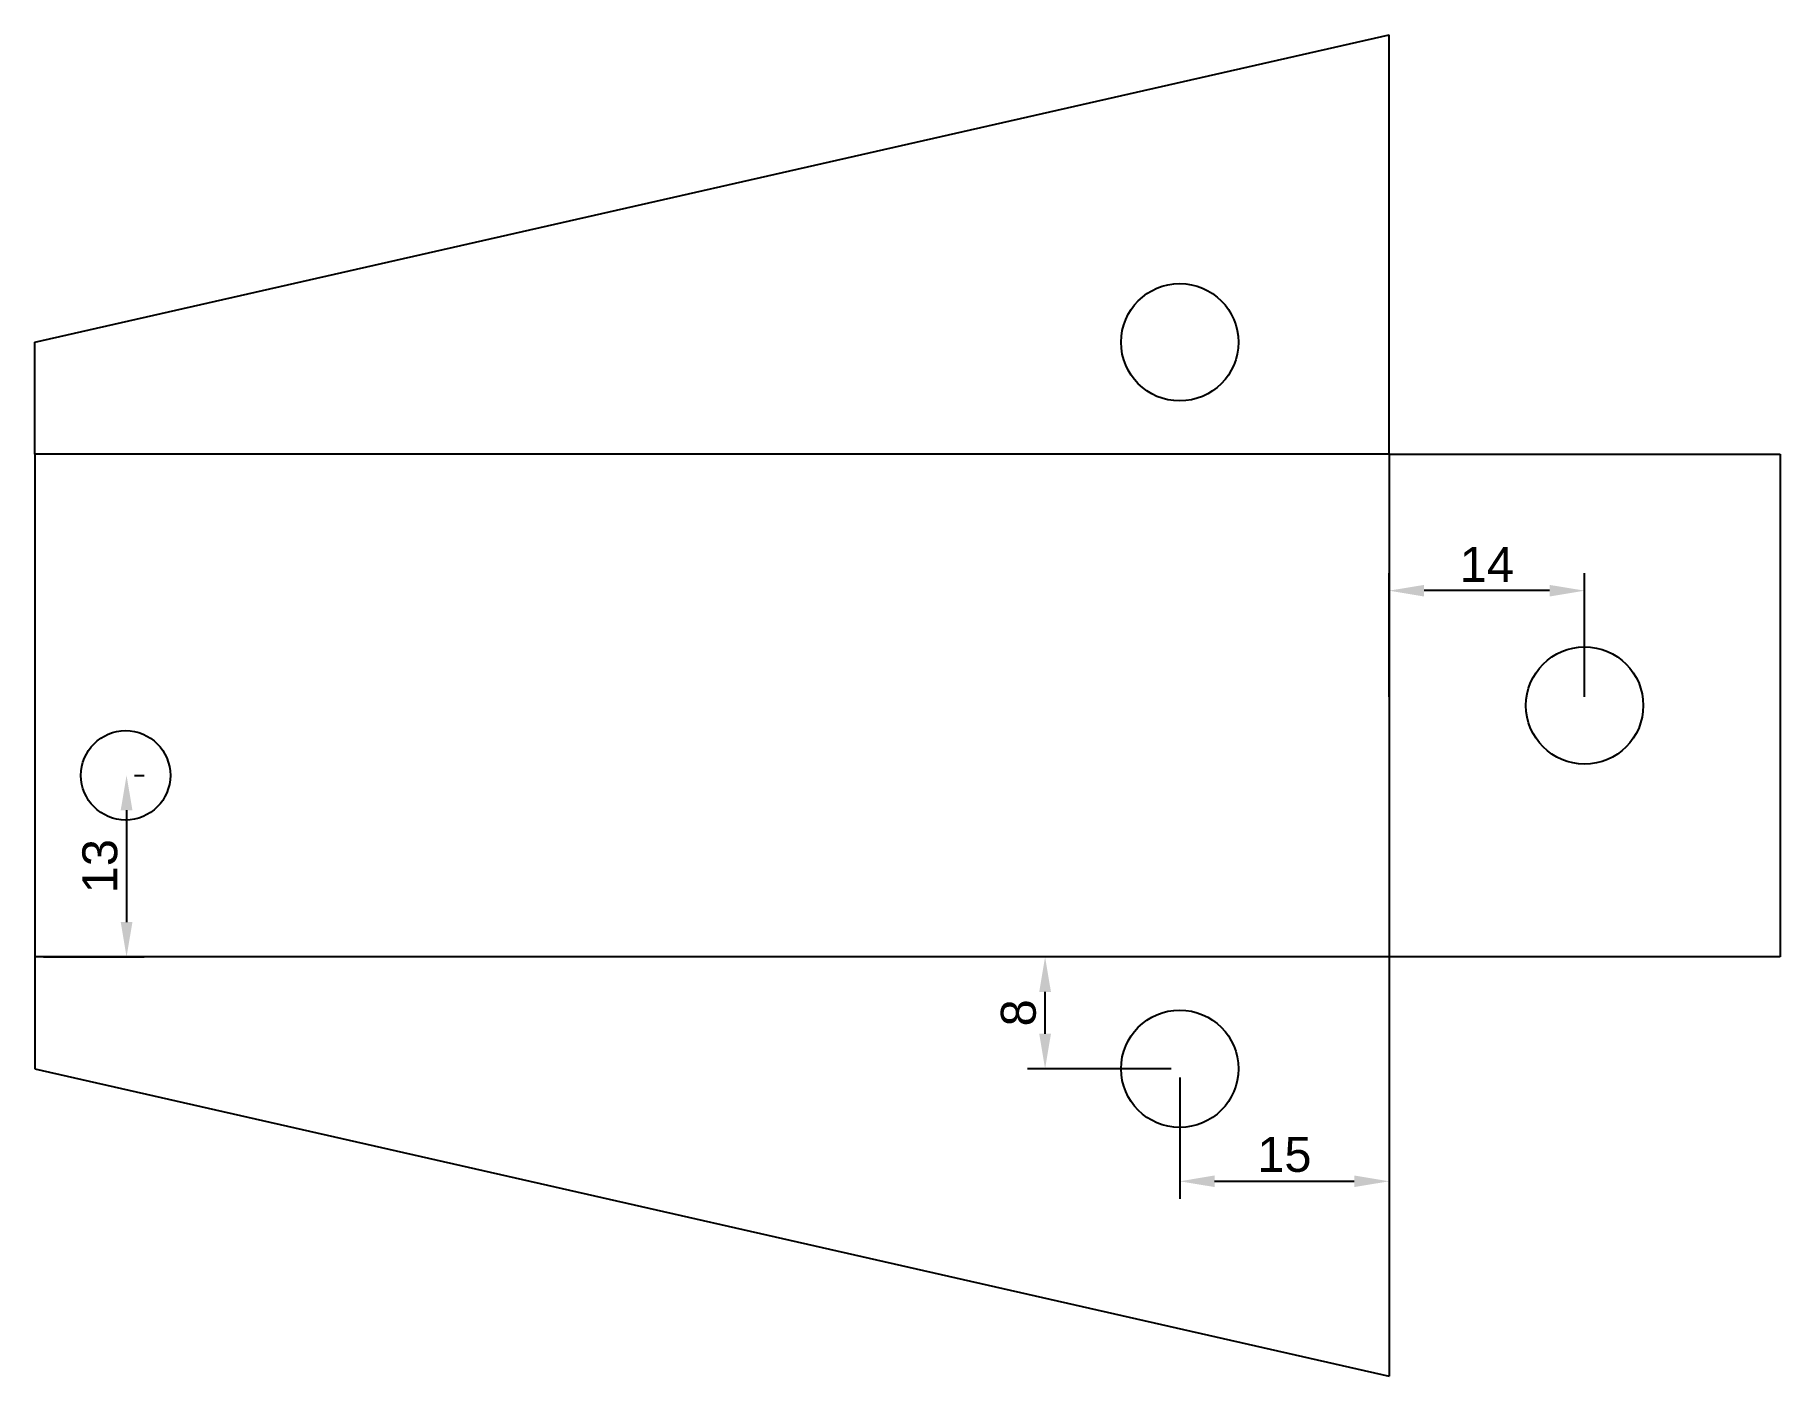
# Model space of a CAD drawing. Header units: millimetres. Extents: x 2878 to 3003, y 1623 to 1719.
import ezdxf

# ---------------------------------------------------------------- set-up
doc = ezdxf.new("R2010")
doc.units = ezdxf.units.MM
doc.styles.get("Standard").update_dxf_attribs({"font": 'arial.ttf'})
doc.dimstyles.new('ISO-25', dxfattribs={"dimtxt": 2.5, "dimasz": 2.5, "dimexe": 1.25, "dimexo": 0.625, "dimtad": 1, "dimtxsty": 'Standard', "dimcen": 2.5, "dimadec": 0, "dimazin": 0, "dimtfac": 1, "dimtmove": 0, "dimatfit": 3, "dimfxl": 1, "dimarcsym": 0})

# ---------------------------------------------------------------- blocks, each defined once
blk = doc.blocks.new('*D1')
at = {"color": 0, "lineweight": -2, "transparency": 16777216}
for p, q in [((2974.66, 1671.43), (2974.66, 1680.28)), ((2988.66, 1671.43), (2988.66, 1680.28)), ((2986.16, 1679.03), (2977.16, 1679.03))]:
    blk.add_line(p, q, dxfattribs=at)
at = {"color": 0, "transparency": 16777216}
for points in [[(2977.16, 1679.44), (2977.16, 1678.61), (2974.66, 1679.03)], [(2986.16, 1679.44), (2986.16, 1678.61), (2988.66, 1679.03)]]:
    blk.add_solid(points, dxfattribs=at)
at = {"layer": 'Defpoints', "color": 0, "transparency": 16777216}
for p in [(2974.66, 1679.03), (2974.66, 1670.81), (2988.66, 1670.81)]:
    blk.add_point(p, dxfattribs=at)
at = {"color": 0, "transparency": 16777216, "insert": (2981.66, 1680.91), "char_height": 2.5, "attachment_point": 5}
blk.add_mtext('14', dxfattribs=at)
blk = doc.blocks.new('*D2')
at = {"color": 0, "lineweight": -2, "transparency": 16777216}
for p, q in [((2974.66, 1646.68), (2974.66, 1635.5)), ((2959.66, 1644.18), (2959.66, 1635.5)), ((2962.16, 1636.75), (2972.16, 1636.75))]:
    blk.add_line(p, q, dxfattribs=at)
at = {"color": 0, "transparency": 16777216}
for points in [[(2962.16, 1637.17), (2962.16, 1636.34), (2959.66, 1636.75)], [(2972.16, 1637.17), (2972.16, 1636.34), (2974.66, 1636.75)]]:
    blk.add_solid(points, dxfattribs=at)
at = {"layer": 'Defpoints', "color": 0, "transparency": 16777216}
for p in [(2974.66, 1647.31), (2959.66, 1644.81), (2974.66, 1636.75)]:
    blk.add_point(p, dxfattribs=at)
at = {"color": 0, "transparency": 16777216, "insert": (2967.16, 1638.66), "char_height": 2.5, "attachment_point": 5}
blk.add_mtext('15', dxfattribs=at)
blk = doc.blocks.new('*D3')
at = {"color": 0, "lineweight": -2, "transparency": 16777216}
for p, q in [((2974.04, 1652.81), (2948.77, 1652.81)), ((2950.02, 1647.31), (2950.02, 1650.31)), ((2959.04, 1644.81), (2948.77, 1644.81))]:
    blk.add_line(p, q, dxfattribs=at)
at = {"color": 0, "transparency": 16777216}
for points in [[(2949.6, 1650.31), (2950.44, 1650.31), (2950.02, 1652.81)], [(2949.6, 1647.31), (2950.44, 1647.31), (2950.02, 1644.81)]]:
    blk.add_solid(points, dxfattribs=at)
at = {"layer": 'Defpoints', "color": 0, "transparency": 16777216}
for p in [(2950.02, 1652.81), (2974.66, 1652.81), (2959.66, 1644.81)]:
    blk.add_point(p, dxfattribs=at)
at = {"color": 0, "transparency": 16777216, "insert": (2948.12, 1648.81), "char_height": 2.5, "attachment_point": 5, "rotation": 90}
blk.add_mtext('8', dxfattribs=at)
blk = doc.blocks.new('*D5')
at = {"color": 0, "lineweight": -2, "transparency": 16777216}
for p, q in [((2884.79, 1665.81), (2885.48, 1665.81)), ((2884.23, 1663.31), (2884.23, 1655.31)), ((2878.29, 1652.81), (2885.48, 1652.81))]:
    blk.add_line(p, q, dxfattribs=at)
at = {"color": 0, "transparency": 16777216}
for points in [[(2883.81, 1663.31), (2884.65, 1663.31), (2884.23, 1665.81)], [(2883.81, 1655.31), (2884.65, 1655.31), (2884.23, 1652.81)]]:
    blk.add_solid(points, dxfattribs=at)
at = {"layer": 'Defpoints', "color": 0, "transparency": 16777216}
for p in [(2884.16, 1665.81), (2877.66, 1652.81), (2884.23, 1652.81)]:
    blk.add_point(p, dxfattribs=at)
at = {"color": 0, "transparency": 16777216, "insert": (2882.33, 1659.31), "char_height": 2.5, "attachment_point": 5, "rotation": 90}
blk.add_mtext('13', dxfattribs=at)

msp = doc.modelspace()

# ---------------------------------------------------------------- linework, layer by layer
for p, q in [((2877.665, 1696.809), (2974.665, 1718.809)), ((2974.665, 1688.809), (2974.665, 1718.809)), ((2877.665, 1688.809), (2877.665, 1696.809)), ((2877.665, 1688.809), (2877.665, 1652.809)), ((2974.665, 1688.809), (3002.665, 1688.809)), ((3002.665, 1688.809), (3002.665, 1652.809)), ((2877.665, 1652.809), (2877.665, 1644.809)), ((3002.665, 1652.809), (2974.665, 1652.809)), ((2974.665, 1652.809), (2974.665, 1622.809)), ((2877.665, 1644.809), (2974.665, 1622.809))]:
    msp.add_line(p, q)
at = {"color": 240, "true_color": 0xed1f24}
for p, q in [((2974.665, 1688.809), (2877.665, 1688.809)), ((2974.665, 1688.809), (2974.665, 1652.809)), ((2974.665, 1652.809), (2877.665, 1652.809))]:
    msp.add_line(p, q, dxfattribs=at)
for centre, radius in [((2959.665, 1696.809), 4.2), ((2988.665, 1670.809), 4.2), ((2884.165, 1665.809), 3.2), ((2959.665, 1644.809), 4.2)]:
    msp.add_circle(centre, radius)

# ---------------------------------------------------------------- dimensions: what is measured, and where the dimension line sits
for base, p1, p2, picture, middle in [((2974.665, 1679.025), (2988.665, 1670.809), (2974.665, 1670.809), '*D1', (2981.665, 1680.905)), ((2974.665, 1636.755), (2959.665, 1644.809), (2974.665, 1647.309), '*D2', (2967.165, 1638.656))]:
    dim = msp.add_linear_dim(base=base, p1=p1, p2=p2, dimstyle='ISO-25', dxfattribs=at)
    dim.commit()
    dim.dimension.update_dxf_attribs({"geometry": picture, "text_midpoint": middle})
dim = msp.add_linear_dim(base=(2884.232, 1652.809), p1=(2884.165, 1665.809), p2=(2877.665, 1652.809), angle=90, dimstyle='ISO-25')
dim.commit()
dim.dimension.update_dxf_attribs({"geometry": '*D5', "text_midpoint": (2882.329, 1659.309)})
dim = msp.add_linear_dim(base=(2950.019, 1652.809), p1=(2959.665, 1644.809), p2=(2974.665, 1652.809), angle=90, dimstyle='ISO-25', dxfattribs=at)
dim.commit()
dim.dimension.update_dxf_attribs({"geometry": '*D3', "text_midpoint": (2948.117, 1648.809)})

doc.saveas('drawing.dxf')
